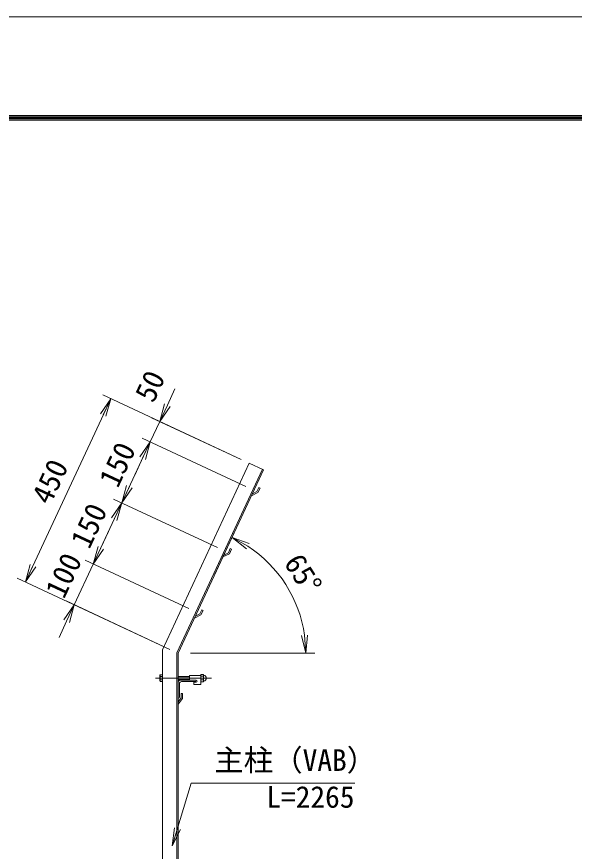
# Model space of a CAD drawing. Units: millimetres at full size. Extents: x -4200 to 4200, y -2970 to 2970.
# Drawn here: x -131 to 1109, y 1113 to 2970 of the extents above; entities that cross this region are included whole.
import ezdxf
from ezdxf.enums import TextEntityAlignment as Align

# ---------------------------------------------------------------- set-up
doc = ezdxf.new("R2010")
doc.units = ezdxf.units.MM
doc.header["$LTSCALE"] = 10
doc.linetypes.add('USER1', pattern=[50.8, 31.75, -6.35, 6.35, -6.35])
for name, color, linetype, lineweight in [('0-0_D-STR1', 1, 'Continuous', 18), ('0-1_D-BMK', 2, 'USER1', 13), ('0-2_D-STR-DIM', 7, 'Continuous', 13), ('0-3_D-STR3', 3, 'Continuous', 13), ('0-7_D-STR-TXT', 7, 'Continuous', 13), ('0-8_0', 7, 'Continuous', 18), ('0-B_D-TTL', 7, 'Continuous', 18)]:
    doc.layers.add(name, color=color, linetype=linetype, lineweight=lineweight)
doc.styles.add('ＭＳ ゴシック', font='')
doc.styles.get('ＭＳ ゴシック').set_extended_font_data('MS Gothic')

# ---------------------------------------------------------------- blocks, each defined once
blk = doc.blocks.new('_Open')
at = {"layer": '0-8_0'}
blk.add_line((-10, 1.667), (0, 0), dxfattribs=at)
blk.add_lwpolyline([(-10, -1.667), (0, 0), (-10, 0)], dxfattribs=at)

msp = doc.modelspace()

# ---------------------------------------------------------------- linework, layer by layer
at = {"layer": '0-0_D-STR1'}
for p, q in [((192.82, 1561.68), (386.28, 1976.55)), ((386.28, 1976.55), (418, 1961.76)), ((415.28, 1963.02), (224.82, 1554.58)), ((418, 1961.76), (227.82, 1553.92)), ((407.39, 1922.43), (403.21, 1913.48)), ((410.11, 1921.17), (405.46, 1911.2)), ((407.39, 1922.43), (410.11, 1921.17)), ((405.46, 1911.2), (391.11, 1904.09)), ((346.71, 1785.22), (342.06, 1775.25)), ((343.99, 1786.49), (346.71, 1785.22)), ((342.06, 1775.25), (327.72, 1768.15)), ((329.65, 1772.29), (327.72, 1768.15)), ((278.67, 1639.31), (264.33, 1632.2)), ((266.26, 1636.35), (264.33, 1632.2)), ((276.43, 1641.59), (266.26, 1636.35)), ((280.6, 1650.54), (276.43, 1641.59)), ((283.32, 1649.27), (278.67, 1639.31)), ((280.6, 1650.54), (283.32, 1649.27)), ((192.82, -261.08), (192.82, 1561.68)), ((224.82, -261.08), (224.82, 1554.58)), ((227.82, -261.08), (227.82, 1553.92)), ((227.82, 1488.92), (227.82, 1453.92)), ((230.82, 1486.42), (230.82, 1455.92)), ((267.82, 1493.92), (232.82, 1493.92)), ((265.82, 1490.92), (235.32, 1490.92)), ((267.82, 1492.92), (267.82, 1493.92)), ((234.82, 1454.42), (227.82, 1445.37)), ((228.82, 1453.92), (227.82, 1453.92)), ((237.82, 1453.3), (227.82, 1440.8)), ((234.82, 1464.3), (237.82, 1464.3)), ((234.82, 1464.3), (234.82, 1454.42)), ((237.82, 1464.3), (237.82, 1453.3)), ((227.82, 1445.37), (227.82, 1440.8))]:
    msp.add_line(p, q, dxfattribs=at)
for points in [[(403.21, 1913.48), (393.04, 1908.24), (391.11, 1904.09)], [(343.99, 1786.49), (339.82, 1777.54), (329.65, 1772.29)]]:
    msp.add_lwpolyline(points, dxfattribs=at)
for centre, radius, start, end in [((232.82, 1488.92), 5, 90, 180), ((235.32, 1486.42), 4.5, 90, 180), ((265.82, 1492.92), 2, 270, 0), ((228.82, 1455.92), 2, 270, 0)]:
    msp.add_arc(centre, radius, start, end, dxfattribs=at)
at = {"layer": '0-1_D-BMK'}
msp.add_line((302.05, 1498.42), (177.82, 1498.42), dxfattribs=at)
at = {"layer": '0-2_D-STR-DIM'}
for p, q in [((203.91, 2105.72), (220.82, 2141.97)), ((78.25, 2120.18), (-111.93, 1712.34)), ((368.15, 1985), (60.13, 2128.63)), ((187.01, 2069.47), (165.88, 2024.15)), ((368.15, 1985), (168.88, 2077.92)), ((165.88, 2024.15), (102.49, 1888.21)), ((378.74, 1924.89), (147.75, 2032.6)), ((378.74, 1924.89), (147.75, 2032.6)), ((148.97, 1987.9), (132.07, 1951.65)), ((315.35, 1788.95), (84.36, 1896.66)), ((315.35, 1788.95), (84.36, 1896.66)), ((102.49, 1888.21), (39.09, 1752.26)), ((56, 1788.51), (72.9, 1824.76)), ((309.73, 1729.58), (356.37, 1829.59)), ((39.09, 1752.26), (-3.17, 1661.63)), ((251.96, 1653), (20.97, 1760.71)), ((251.96, 1653), (20.97, 1760.71)), ((209.69, 1562.37), (-130.05, 1720.8)), ((209.69, 1562.37), (-21.3, 1670.08)), ((-20.07, 1625.38), (-36.98, 1589.12)), ((255.14, 1553.92), (531.99, 1553.92))]:
    msp.add_line(p, q, dxfattribs=at)
msp.add_arc((227.82, 1553.92), 284.17, 8.07163, 56.92837, dxfattribs=at)
at = {"layer": '0-3_D-STR3'}
for p, q in [((187.52, 1504.72), (188.22, 1505.92)), ((187.52, 1504.72), (187.52, 1492.12)), ((192.82, 1505.92), (188.22, 1505.92)), ((192.82, 1505.92), (192.82, 1490.91)), ((253.07, 1504.42), (253.07, 1493.92)), ((278.07, 1504.42), (253.07, 1504.42)), ((278.07, 1504.65), (278.07, 1492.31)), ((278.07, 1504.65), (278.07, 1492.31)), ((278.07, 1504.42), (278.07, 1484.42)), ((279.07, 1506.52), (283.57, 1506.52)), ((284.57, 1504.65), (284.57, 1492.31)), ((284.57, 1504.65), (284.57, 1492.31)), ((187.52, 1492.12), (188.22, 1490.91)), ((192.82, 1502.17), (188.22, 1502.17)), ((192.82, 1494.66), (188.22, 1494.66)), ((192.82, 1490.91), (188.22, 1490.91)), ((227.82, 1502.42), (253.07, 1502.42)), ((227.82, 1501.67), (253.07, 1501.67)), ((227.82, 1495.17), (253.07, 1495.17)), ((227.82, 1494.42), (253.07, 1494.42)), ((267.82, 1493.92), (253.07, 1493.92)), ((263.07, 1489.42), (263.07, 1484.42)), ((267.82, 1489.42), (263.07, 1489.42)), ((283.57, 1502.47), (279.07, 1502.47)), ((283.57, 1494.37), (279.07, 1494.37)), ((279.07, 1490.32), (283.57, 1490.32)), ((278.07, 1484.42), (263.07, 1484.42))]:
    msp.add_line(p, q, dxfattribs=at)
for centre, radius, start, end in [((190.96, 1504.05), 3.32, 145.61585, 214.38415), ((280.61, 1504.49), 2.54, 127.21089, 232.78911), ((282.03, 1504.49), 2.54, 307.21089, 52.78911), ((284.94, 1505.36), 0.5, 189.83916, 262.83194), ((284.07, 1498.42), 6.5, 277.16806, 82.83194), ((200.06, 1498.42), 12.42, 162.4121, 197.5879), ((190.96, 1492.79), 3.32, 145.61585, 214.38415), ((267.82, 1491.67), 2.25, 270, 90), ((286.77, 1498.42), 8.7, 152.26063, 207.73937), ((280.62, 1492.34), 2.55, 127.42505, 232.57495), ((275.87, 1498.42), 8.7, 332.26063, 27.73937), ((282.02, 1492.34), 2.55, 307.42505, 52.57495), ((284.94, 1491.47), 0.5, 97.16806, 163.42019)]:
    msp.add_arc(centre, radius, start, end, dxfattribs=at)
at = {"layer": '0-7_D-STR-TXT'}
msp.add_lwpolyline([(621.1, 1265.03), (257.24, 1265.03), (215.54, 1127.37)], dxfattribs=at)
at = {"layer": '0-B_D-TTL', "color": 2}
msp.add_lwpolyline([(-4200, 2970), (4200, 2970), (4200, -2970), (-4200, -2970)], close=True, dxfattribs=at)
at = {"layer": '0-B_D-TTL'}
for points in [[(-3930, 2750), (3930, 2750), (3930, -2750), (-3930, -2750)], [(-3927.5, 2747.5), (3927.5, 2747.5), (3927.5, -2747.5), (-3927.5, -2747.5)], [(-3925, 2745), (3925, 2745), (3925, -2745), (-3925, -2745)], [(-3922.5, 2742.5), (3922.5, 2742.5), (3922.5, -2742.5), (-3922.5, -2742.5)], [(-3920, 2740), (3920, 2740), (3920, -2740), (-3920, -2740)]]:
    msp.add_lwpolyline(points, close=True, dxfattribs=at)

# ---------------------------------------------------------------- block references
at = {"layer": '0-2_D-STR-DIM', "xscale": 4, "yscale": 4}
for p, rotation in [((78.25, 2120.18), 65), ((187.01, 2069.47), 245), ((165.88, 2024.15), 65), ((165.88, 2024.15), 65), ((102.49, 1888.21), 245), ((102.49, 1888.21), 65), ((347.92, 1811.46), 150.96418), ((39.09, 1752.26), 245), ((39.09, 1752.26), 245), ((-111.93, 1712.34), 245), ((-3.17, 1661.63), 65), ((511.99, 1553.92), 274.03582)]:
    msp.add_blockref('_Open', p, dxfattribs=dict(at, rotation=rotation))
at = {"layer": '0-7_D-STR-TXT', "xscale": 4, "yscale": 4, "rotation": 253.14944}
msp.add_blockref('_Open', (214.96, 1125.46), dxfattribs=at)

# ---------------------------------------------------------------- texts
at = {"layer": '0-2_D-STR-DIM', "style": 'ＭＳ ゴシック'}
for s, rotation, p in [('50', 65, (186.15, 2102.31)), ('150', 65, (106.66, 1913.11)), ('450', 65, (-43.45, 1875.16)), ('150', 65, (43.26, 1777.17)), ('100', 65, (-13.04, 1666.56)), ('65°', 302.5, (449.51, 1747.39))]:
    msp.add_text(s, height=48.09, rotation=rotation, dxfattribs=at).set_placement(p, align=Align.BOTTOM_LEFT)
at = {"layer": '0-7_D-STR-TXT', "style": 'ＭＳ ゴシック'}
for s, p in [('主柱（VAB）', (308.16, 1277.62)), ('L=2265', (424.03, 1195.7))]:
    msp.add_text(s, height=48.09, dxfattribs=at).set_placement(p, align=Align.BOTTOM_LEFT)

doc.saveas('drawing.dxf')
